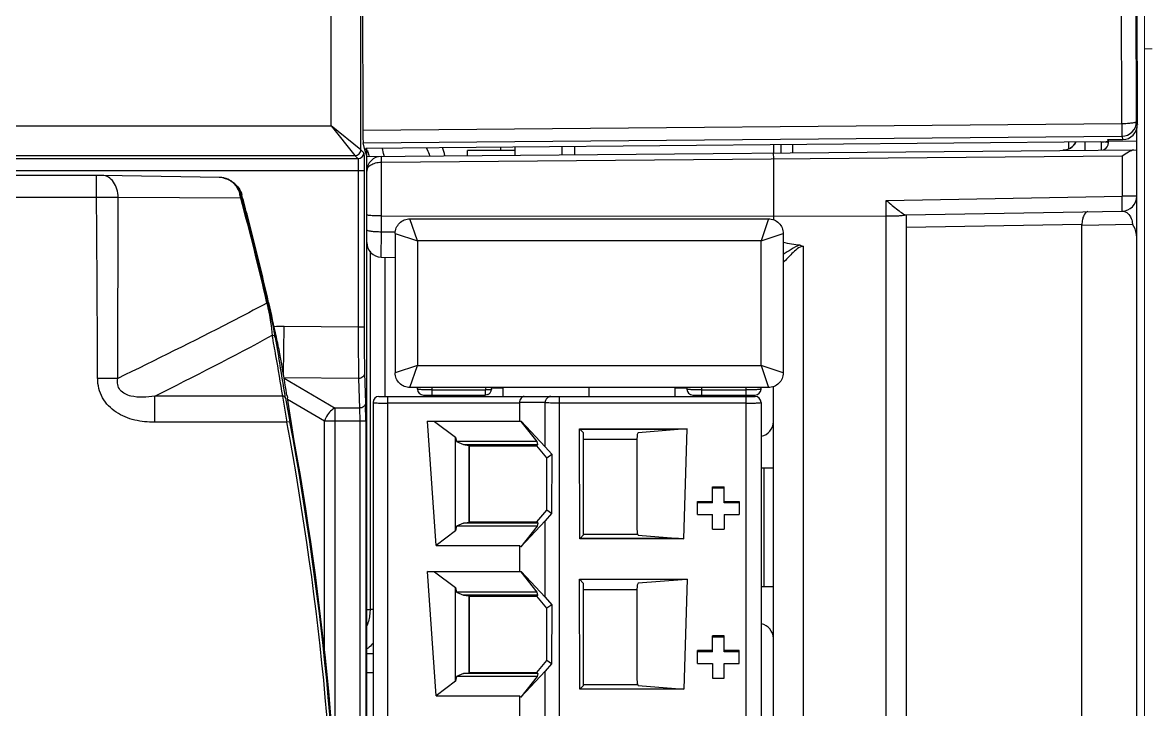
# Model space of a CAD drawing. Header units: inches. Extents: x 0 to 316, y -1 to 150.
# Drawn here: x 251.845 to 252.2195, y 27.6149 to 27.8436 of the extents above; entities that cross this region are included whole.
import ezdxf
from ezdxf.enums import TextEntityAlignment as Align

# ---------------------------------------------------------------- set-up
doc = ezdxf.new("R2010")
doc.units = ezdxf.units.IN
doc.header["$MEASUREMENT"] = 0
doc.linetypes.add('DASHED', pattern=[0.75, 0.5, -0.25])
doc.styles.add('Calibri', font='calibri.ttf')

# ---------------------------------------------------------------- blocks, each defined once
blk = doc.blocks.new('AB 5069-L320ERM')
at = {"color": 7, "linetype": 'Continuous'}
for p, q in [((2.2331, 0.9025), (2.2331, 1.9308)), ((2.2646, 0.8773), (2.2646, 1.8993)), ((2.2662, 1.1815), (2.2669, 0.8981)), ((3.0738, 0.9052), (3.0731, 1.1815)), ((3.0895, 0.9074), (3.0888, 1.1837)), ((3.0904, 0.904), (3.0898, 1.1438)), ((0.0062, 0.9025), (2.2331, 0.9025)), ((2.2646, 0.8773), (2.2331, 0.9025)), ((2.2331, 0.9025), (2.2583, 0.871)), ((2.2669, 0.8981), (3.0738, 0.9052)), ((3.0738, 0.9052), (3.0739, 0.8917)), ((3.0895, 0.9074), (3.0904, 0.904)), ((3.0898, -0.0313), (3.0898, 0.9009)), ((2.2671, 0.8846), (3.0739, 0.8917)), ((3.0516, 0.8856), (2.2701, 0.8787)), ((3.0175, 0.8781), (3.0175, 0.8853)), ((3.0521, 0.8859), (3.052, 0.877)), ((3.059, 0.888), (3.0748, 0.8881)), ((3.0594, 0.8863), (3.059, 0.888)), ((3.0598, 0.8848), (3.0598, 0.888)), ((3.0898, 0.8862), (3.0598, 0.886)), ((3.0739, 0.8917), (3.0748, 0.8881)), ((2.2646, 0.8773), (2.2678, 0.8741)), ((2.2693, 0.8758), (2.2671, 0.8846)), ((2.2693, 0.8758), (2.2701, 0.8787)), ((2.2693, 0.8758), (2.2709, 0.8696)), ((2.2706, 0.8787), (2.2706, 0.8705)), ((2.2707, 0.8702), (3.0898, 0.8773)), ((2.4285, 0.8765), (2.3781, 0.8765)), ((2.3781, 0.8711), (2.3781, 0.8765)), ((2.4131, 0.88), (2.4131, 0.8765)), ((2.4288, 0.8715), (2.4288, 0.8801)), ((2.4784, 0.8806), (2.4784, 0.872)), ((2.4918, 0.8807), (2.4918, 0.8721)), ((2.7032, 0.8739), (2.7033, 0.8676)), ((2.7033, 0.8826), (2.7033, 0.8739)), ((2.7118, 0.874), (2.7118, 0.8826)), ((2.7242, 0.8741), (2.7242, 0.8828)), ((0.0377, 0.871), (2.2583, 0.871)), ((0.8362, 0.8678), (2.2615, 0.8678)), ((2.2583, 0.871), (2.2615, 0.8678)), ((2.2709, 0.8552), (2.2709, 0.8696)), ((2.2865, 0.864), (3.0743, 0.8709)), ((2.2865, 0.864), (2.2865, 0.8703)), ((2.2865, 0.7901), (2.2865, 0.864)), ((2.7033, 0.8676), (2.7033, 0.8028)), ((3.0743, 0.8709), (3.0743, 0.8277)), ((0.8362, 0.8552), (2.2682, 0.8552)), ((1.9836, 0.8264), (1.9836, 0.85)), ((2.1146, 0.8476), (1.9898, 0.8499)), ((2.2619, 0.8552), (2.2619, 0.6886)), ((2.2682, 0.8552), (2.2682, 0.6886)), ((2.2709, -1.9055), (2.2709, 0.8545)), ((2.1297, 0.8418), (2.1283, 0.8429)), ((1.9836, 0.8264), (0.024, 0.8264)), ((2.0062, 0.6341), (2.0065, 0.8264)), ((2.137, 0.8258), (2.0065, 0.8264)), ((2.1367, 0.8303), (2.1358, 0.8303)), ((2.1367, 0.8303), (2.1382, 0.8291)), ((2.1377, 0.8264), (2.137, 0.8258)), ((2.8234, 0.8234), (3.0743, 0.8277)), ((3.0898, 0.8277), (3.0743, 0.8277)), ((2.8234, -1.9213), (2.8234, 0.8234)), ((2.1444, 0.8058), (2.1443, 0.8062)), ((2.2865, 0.8069), (2.7033, 0.8066)), ((2.3169, 0.8038), (2.698, 0.8038)), ((2.3248, 0.7802), (2.3169, 0.8038)), ((2.698, 0.8038), (2.6902, 0.7802)), ((2.7033, 0.8066), (2.8234, 0.8068)), ((2.8442, 0.808), (3.0743, 0.812)), ((2.845, -1.9129), (2.845, 0.808)), ((2.2863, 0.7629), (2.2865, 0.7901)), ((2.2865, 0.7901), (2.3015, 0.7898)), ((3.0314, 0.7977), (2.845, 0.7944)), ((3.0314, 0.7972), (3.0852, 0.7982)), ((3.0314, 0.0051), (3.0314, 0.7977)), ((2.3012, 0.788), (2.3012, 0.64)), ((2.3012, 0.788), (2.3248, 0.7802)), ((2.6902, 0.7802), (2.3248, 0.7802)), ((2.3248, 0.7802), (2.3248, 0.6479)), ((2.6902, 0.7802), (2.7138, 0.788)), ((2.6902, 0.6479), (2.6902, 0.7802)), ((2.7138, 0.788), (2.7138, 0.64)), ((2.2744, 0.7694), (2.2744, 0.3883)), ((2.7354, -1.9229), (2.7354, 0.7743)), ((2.2863, 0.7629), (2.3012, 0.7627)), ((2.2901, 0.7629), (2.2901, 0.6148)), ((2.1657, 0.7147), (2.1648, 0.7142)), ((2.1824, 0.6382), (2.183, 0.6894)), ((2.2619, 0.6886), (2.183, 0.6894)), ((2.2682, 0.6886), (2.2619, 0.6886)), ((2.1735, 0.6777), (2.1767, 0.6598)), ((2.1767, 0.6598), (2.1774, 0.6558)), ((2.3248, 0.6479), (2.3012, 0.64)), ((2.3169, 0.6243), (2.3248, 0.6479)), ((2.3248, 0.6479), (2.6902, 0.6479)), ((2.6902, 0.6479), (2.698, 0.6243)), ((2.7138, 0.64), (2.6902, 0.6479)), ((2.0062, 0.6341), (1.9848, 0.634)), ((2.2623, 0.634), (2.183, 0.6348)), ((2.1831, 0.6344), (2.2374, 0.6025)), ((2.2687, 0.6395), (2.2696, 0.608)), ((2.2623, 0.634), (2.2633, 0.6025)), ((2.698, 0.6243), (2.3169, 0.6243)), ((2.3248, 0.6227), (2.3248, 0.6243)), ((2.3406, 0.6164), (2.3406, 0.6243)), ((2.4035, 0.6226), (2.4039, 0.6243)), ((2.6114, 0.6243), (2.6114, 0.6227)), ((2.6272, 0.6164), (2.6272, 0.6243)), ((2.6744, 0.6164), (2.6744, 0.6243)), ((2.6902, 0.6227), (2.6902, 0.6243)), ((2.7033, -0.7276), (2.7033, 0.6252)), ((2.1815, 0.6152), (2.0454, 0.6152)), ((2.0454, 0.5874), (2.0454, 0.6152)), ((2.1815, 0.6152), (2.1861, 0.5874)), ((2.1846, 0.613), (2.1891, 0.5879)), ((2.1862, 0.6159), (2.1866, 0.6133)), ((2.1868, 0.612), (2.2261, 0.5889)), ((2.2839, 0.6148), (2.6839, 0.6148)), ((2.2933, -0.051), (2.2933, 0.6148)), ((2.3311, 0.6164), (2.3972, 0.6164)), ((2.3392, 0.6164), (2.3392, 0.6148)), ((2.3406, 0.6218), (2.3972, 0.6218)), ((2.355, 0.6164), (2.355, 0.6148)), ((2.3972, 0.6164), (2.3972, 0.6218)), ((2.4759, -0.051), (2.4759, 0.6148)), ((2.6177, 0.6164), (2.6839, 0.6164)), ((2.6272, 0.6218), (2.6744, 0.6218)), ((2.6744, -0.051), (2.6744, 0.6148)), ((2.2633, 0.6025), (2.2374, 0.6025)), ((2.2375, 0.5889), (2.2374, 0.6025)), ((2.2633, 0.6025), (2.2634, 0.5889)), ((2.2696, 0.608), (2.2697, 0.603)), ((2.2776, 0.6085), (2.2776, -0.0447)), ((2.4335, 0.6076), (2.2933, 0.6076)), ((2.4607, 0.6083), (2.4335, 0.6083)), ((2.4335, 0.6076), (2.4335, 0.5886)), ((2.4607, 0.5613), (2.4607, 0.6083)), ((2.6744, 0.6076), (2.4759, 0.6076)), ((2.6902, 0.6085), (2.6902, -0.0447)), ((2.1861, 0.5874), (2.0454, 0.5874)), ((2.1891, 0.5879), (2.1861, 0.5874)), ((2.2261, 0.5889), (2.2698, 0.5889)), ((2.2261, 0.3383), (2.2261, 0.5889)), ((2.2375, 0.203), (2.2375, 0.5889)), ((2.2634, 0.5889), (2.2634, -0.5697)), ((2.2698, 0.5889), (2.2698, -0.5697)), ((2.3357, 0.5886), (2.4335, 0.5886)), ((2.3431, 0.5884), (2.3357, 0.5886)), ((2.3446, 0.4565), (2.3357, 0.5886)), ((2.435, 0.5884), (2.3431, 0.5884)), ((2.3431, 0.5884), (2.3652, 0.5717)), ((2.4335, 0.5886), (2.4351, 0.5887)), ((2.4351, 0.5887), (2.435, 0.5884)), ((2.452, 0.5668), (2.435, 0.5884)), ((2.4351, 0.5887), (2.4607, 0.5613)), ((2.1942, 0.5657), (2.1923, 0.5769)), ((2.4972, 0.5804), (2.6116, 0.5804)), ((2.4972, 0.5804), (2.5016, 0.5761)), ((2.4975, 0.4636), (2.4972, 0.5804)), ((2.4975, 0.5801), (2.5999, 0.5801)), ((2.5016, 0.4676), (2.5016, 0.5761)), ((2.6062, 0.58), (2.5596, 0.5762)), ((2.6062, 0.58), (2.5999, 0.5801)), ((2.6116, 0.5804), (2.6062, 0.58)), ((2.6062, 0.58), (2.6062, 0.58)), ((2.6081, 0.4636), (2.6116, 0.5804)), ((2.3652, 0.472), (2.3652, 0.5717)), ((2.3652, 0.5717), (2.3664, 0.5668)), ((2.452, 0.5668), (2.3664, 0.5668)), ((2.3664, 0.5668), (2.3739, 0.5636)), ((2.3739, 0.5636), (2.3785, 0.5636)), ((2.3739, 0.5636), (2.3796, 0.5627)), ((2.3785, 0.5636), (2.4528, 0.5636)), ((2.3796, 0.5627), (2.3801, 0.5623)), ((2.3796, 0.5627), (2.3796, 0.481)), ((2.3801, 0.5623), (2.4517, 0.5623)), ((2.3801, 0.4814), (2.3801, 0.5623)), ((2.4517, 0.5623), (2.4528, 0.5636)), ((2.4625, 0.5496), (2.4517, 0.5623)), ((2.4528, 0.5636), (2.452, 0.5668)), ((2.5583, 0.5691), (2.5016, 0.5691)), ((2.5583, 0.5699), (2.5583, 0.4738)), ((2.4607, 0.5613), (2.4676, 0.5534)), ((2.4625, 0.5496), (2.4676, 0.5534)), ((2.4676, 0.5534), (2.4675, 0.4904)), ((2.4625, 0.4941), (2.4625, 0.5496)), ((2.6385, 0.5189), (2.6511, 0.5189)), ((2.6385, 0.5017), (2.6385, 0.5189)), ((2.6511, 0.5173), (2.6385, 0.5173)), ((2.6511, 0.5017), (2.6511, 0.5189)), ((2.6228, 0.5033), (2.6385, 0.5033)), ((2.6228, 0.4893), (2.6228, 0.5033)), ((2.6511, 0.5033), (2.6669, 0.5033)), ((2.6669, 0.5033), (2.6669, 0.4893)), ((2.4517, 0.4814), (2.4625, 0.4941)), ((2.4675, 0.4904), (2.4625, 0.4941)), ((2.6385, 0.5017), (2.6228, 0.5017)), ((2.6669, 0.5017), (2.6511, 0.5017)), ((2.3739, 0.4801), (2.3664, 0.4769)), ((2.3739, 0.4801), (2.3796, 0.481)), ((2.4528, 0.4801), (2.3739, 0.4801)), ((2.3796, 0.481), (2.3801, 0.4814)), ((2.3801, 0.4814), (2.4517, 0.4814)), ((2.4347, 0.4549), (2.4607, 0.4827)), ((2.4517, 0.4814), (2.4528, 0.4801)), ((2.4528, 0.4801), (2.452, 0.4769)), ((2.4675, 0.4904), (2.4607, 0.4827)), ((2.4607, 0.4013), (2.4607, 0.4827)), ((2.6228, 0.4893), (2.6385, 0.4893)), ((2.6385, 0.4737), (2.6385, 0.4893)), ((2.6511, 0.4893), (2.6669, 0.4893)), ((2.6511, 0.4893), (2.6511, 0.4737)), ((2.3652, 0.472), (2.3446, 0.4565)), ((2.3664, 0.4769), (2.3652, 0.472)), ((2.452, 0.4769), (2.3664, 0.4769)), ((2.452, 0.4769), (2.4347, 0.4549)), ((2.5016, 0.4676), (2.4975, 0.4636)), ((2.5016, 0.4684), (2.559, 0.4684)), ((2.5596, 0.4675), (2.6081, 0.4636)), ((2.6385, 0.4737), (2.6511, 0.4737)), ((2.3446, 0.4565), (2.4335, 0.4565)), ((2.4347, 0.4549), (2.4335, 0.4565)), ((2.4335, 0.4565), (2.4335, 0.4286)), ((2.6081, 0.4636), (2.4975, 0.4636)), ((2.4979, 0.464), (2.6003, 0.464)), ((2.3357, 0.4286), (2.4335, 0.4286)), ((2.3431, 0.4284), (2.3357, 0.4286)), ((2.3446, 0.2965), (2.3357, 0.4286)), ((2.435, 0.4284), (2.3431, 0.4284)), ((2.3431, 0.4284), (2.3652, 0.4117)), ((2.4335, 0.4286), (2.4351, 0.4287)), ((2.4351, 0.4287), (2.435, 0.4284)), ((2.452, 0.4068), (2.435, 0.4284)), ((2.4351, 0.4287), (2.4607, 0.4013)), ((2.4972, 0.4204), (2.6116, 0.4204)), ((2.4972, 0.4204), (2.5016, 0.4161)), ((2.4975, 0.3036), (2.4972, 0.4204)), ((2.5999, 0.4201), (2.4975, 0.4201)), ((2.6062, 0.42), (2.5596, 0.4162)), ((2.6062, 0.42), (2.5999, 0.4201)), ((2.6116, 0.4204), (2.6062, 0.42)), ((2.6062, 0.42), (2.6062, 0.42)), ((2.6116, 0.4204), (2.6081, 0.3036)), ((2.3652, 0.4117), (2.3664, 0.4068)), ((2.3652, 0.312), (2.3652, 0.4117)), ((2.452, 0.4068), (2.3664, 0.4068)), ((2.3664, 0.4068), (2.3739, 0.4036)), ((2.4528, 0.4036), (2.452, 0.4068)), ((2.5016, 0.3076), (2.5016, 0.4161)), ((2.5583, 0.4091), (2.5016, 0.4091)), ((2.5583, 0.4099), (2.5583, 0.3138)), ((2.3785, 0.4036), (2.3739, 0.4036)), ((2.3739, 0.4036), (2.3796, 0.4027)), ((2.4528, 0.4036), (2.3785, 0.4036)), ((2.3796, 0.4027), (2.3801, 0.4023)), ((2.3796, 0.4027), (2.3796, 0.321)), ((2.3801, 0.4023), (2.4517, 0.4023)), ((2.3801, 0.3214), (2.3801, 0.4023)), ((2.4517, 0.4023), (2.4528, 0.4036)), ((2.4625, 0.3896), (2.4517, 0.4023)), ((2.4607, 0.4013), (2.4676, 0.3934)), ((2.2709, 0.3883), (2.2744, 0.3883)), ((2.2776, 0.3883), (2.2744, 0.3883)), ((2.4676, 0.3934), (2.4625, 0.3896)), ((2.4625, 0.3341), (2.4625, 0.3896)), ((2.4676, 0.3934), (2.4675, 0.3304)), ((2.6511, 0.3604), (2.6385, 0.3604)), ((2.6385, 0.3433), (2.6385, 0.3604)), ((2.6511, 0.3433), (2.6511, 0.3604)), ((2.6511, 0.3589), (2.6385, 0.3589)), ((2.2776, 0.341), (2.2709, 0.341)), ((2.6385, 0.3448), (2.6228, 0.3448)), ((2.6228, 0.3308), (2.6228, 0.3448)), ((2.6385, 0.3433), (2.6228, 0.3433)), ((2.6669, 0.3448), (2.6511, 0.3448)), ((2.6669, 0.3433), (2.6511, 0.3433)), ((2.6669, 0.3308), (2.6669, 0.3448)), ((2.4517, 0.3214), (2.4625, 0.3341)), ((2.4675, 0.3304), (2.4607, 0.3227)), ((2.4675, 0.3304), (2.4625, 0.3341)), ((2.6228, 0.3308), (2.6385, 0.3308)), ((2.6385, 0.3308), (2.6385, 0.3152)), ((2.6511, 0.3308), (2.6669, 0.3308)), ((2.6511, 0.3152), (2.6511, 0.3308)), ((2.2776, 0.3211), (2.2709, 0.3211)), ((2.3652, 0.312), (2.3446, 0.2965)), ((2.3664, 0.3169), (2.3652, 0.312)), ((2.3739, 0.3201), (2.3664, 0.3169)), ((2.452, 0.3169), (2.3664, 0.3169)), ((2.3739, 0.3201), (2.3796, 0.321)), ((2.4528, 0.3201), (2.3739, 0.3201)), ((2.3796, 0.321), (2.3801, 0.3214)), ((2.3801, 0.3214), (2.4517, 0.3214)), ((2.4347, 0.2949), (2.4607, 0.3227)), ((2.452, 0.3169), (2.4347, 0.2949)), ((2.4517, 0.3214), (2.4528, 0.3201)), ((2.4528, 0.3201), (2.452, 0.3169)), ((2.4607, 0.2413), (2.4607, 0.3227)), ((2.6385, 0.3152), (2.6511, 0.3152)), ((2.5016, 0.3076), (2.4975, 0.3036)), ((2.6081, 0.3036), (2.4975, 0.3036)), ((2.4979, 0.304), (2.6003, 0.304)), ((2.5016, 0.3084), (2.559, 0.3084)), ((2.5596, 0.3075), (2.6081, 0.3036)), ((2.3446, 0.2965), (2.4335, 0.2965)), ((2.4347, 0.2949), (2.4335, 0.2965)), ((2.4335, 0.2965), (2.4335, 0.2686))]:
    blk.add_line(p, q, dxfattribs=at)
at = {"color": 6, "linetype": 'Continuous'}
for p, q in [((2.4035, 0.624), (2.4038, 0.624)), ((2.4038, 0.624), (2.4161, 0.6242)), ((2.4161, 0.6148), (2.4161, 0.6243)), ((2.5075, 0.6148), (2.5075, 0.6243)), ((2.5988, 0.6148), (2.5988, 0.6243)), ((2.5988, 0.6242), (2.6114, 0.624)), ((2.3816, 0.6164), (2.3816, 0.6148)), ((2.6334, 0.6164), (2.6334, 0.6148))]:
    blk.add_line(p, q, dxfattribs=at)
at = {"color": 3, "linetype": 'Continuous'}
for p, q in [((2.6902, 0.5389), (2.7033, 0.5389)), ((2.6932, 0.5389), (2.6932, 0.4129)), ((2.6902, 0.4129), (2.7033, 0.4129))]:
    blk.add_line(p, q, dxfattribs=at)
at = {"color": 7, "linetype": 'Continuous'}
for points in [[(3.0251, 0.8854), (3.0247, 0.8846), (3.0238, 0.8832), (3.0229, 0.882), (3.0218, 0.8809), (3.0206, 0.8799), (3.0194, 0.879), (3.0181, 0.8783), (3.0167, 0.8777), (3.0154, 0.8772), (3.0141, 0.8769), (3.0129, 0.8767), (3.0117, 0.8767), (3.0114, 0.8767)], [(1.9898, 0.8499), (1.9882, 0.85), (1.9851, 0.85), (0.024, 0.85)]]:
    blk.add_lwpolyline(points, dxfattribs=at)
for centre, radius, start, end in [((3.0738, 0.9074), 0.0158, 270.5176, 359.8515), ((3.011, 0.8924), 0.0157, 270.5, 333.4142), ((2.2583, 0.8773), 0.0063, 269.9995, 0.0005), ((2.2615, 0.8741), 0.0063, 270.0033, 359.9967), ((2.2312, 0.8614), 0.0589, 9.59, 17.3156), ((2.3033, 0.861), 0.0517, 11.0196, 20.9995), ((3.052, 0.8848), 0.00787, 290.3053, 0), ((2.2866, 0.8545), 0.0157, 90.5, 180), ((2.2289, 0.861), 0.0613, 8.978, 9.6541), ((2.1142, 0.8245), 0.0232, 52.5019, 90.3772), ((2.1142, 0.8259), 0.0218, 77.7444, 88.8944), ((2.1138, 0.8253), 0.0224, 47.9082, 60.3974), ((2.1142, 0.8244), 0.0232, 49.8829, 52.5221), ((2.1137, 0.8252), 0.0226, 46.2403, 47.9125), ((2.1149, 0.8225), 0.0243, 52.504, 54.0835), ((2.114, 0.8242), 0.0235, 14.8986, 49.8032), ((2.1134, 0.8249), 0.0231, 36.0337, 46.2121), ((-75.3913, 0.2681), 77.3769, 0.270913, 0.413369), ((2.0123, -3.9604), 4.7869, 90.0691, 90.3424), ((1.8341, 0.7529), 0.3115, 13.5343, 14.3926), ((3.196, 1.1124), 1.0963, 194.9126, 195.1253), ((-0.8838, 0.0122), 3.1284, 12.9678, 15.0746), ((-0.8769, 0.0118), 3.1227, 13.0086, 15.1214), ((-0.8771, 0.0131), 3.1237, 14.6999, 15.1421), ((3.074, 0.8277), 0.0157, 271, 0), ((-0.9469, 0.0023), 3.194, 12.8918, 14.5708), ((2.2866, 0.7787), 0.0157, 180, 269), ((-0.9537, 0.0007), 3.2011, 12.2162, 12.8922), ((2.1817, 0.5767), 0.1126, 89.3561, 94.8058), ((0.111, 4.5075), 4.3465, 296.4277, 298.2823), ((-0.9594, 0.1076), 3.1817, 9.96, 10.3607), ((-0.956, 0.0002), 3.2034, 11.8901, 12.2163), ((-0.9613, 0.1045), 3.1887, 9.2299, 10.0363), ((-0.9614, 0.1073), 3.1838, 9.1798, 9.96), ((-0.9614, 0.1045), 3.1869, 9.1816, 9.9618), ((2.3311, 0.6227), 0.0063, 180, 270), ((2.41, 0.6216), 0.0128, 167.8405, 179.0765), ((2.3972, 0.6227), 0.00631, 346.8086, 359.1045), ((2.6177, 0.6227), 0.0063, 180, 270), ((2.6839, 0.6227), 0.0063, 270, 0), ((-0.9631, 0.1042), 3.1906, 8.5201, 9.1824), ((2.2839, 0.6085), 0.0063, 90, 180), ((2.3973, 0.6226), 0.00625, 292.3762, 295.7022), ((2.3972, 0.6227), 0.0063, 295.7016, 298.703), ((2.3972, 0.6227), 0.00635, 298.7236, 314.7415), ((2.3972, 0.6227), 0.00631, 314.8109, 321.9404), ((2.3972, 0.6227), 0.00634, 321.9409, 337.1631), ((2.3972, 0.6227), 0.0063, 337.2473, 346.8159), ((2.6839, 0.6085), 0.0063, 0, 90), ((1.3266, 0.59), 0.9432, 359.9332, 0.789), ((2.387, 0.6073), 0.0465, 0.4038, 1.2026), ((-0.9525, 0), 3.193, 349.4001, 10.5999), ((-0.9525, 0), 3.1962, 349.4002, 10.5998), ((2.6876, 0.5881), 0.0157, 279.9106, 0), ((-0.9521, 0), 3.1968, 349.8068, 10.1932), ((2.6003, 0.7947), 0.3307, 269.99, 270.4004), ((2.6876, 0.3575), 0.0157, 0, 80.0894), ((2.6003, 0.6347), 0.3307, 269.99, 270.4004)]:
    blk.add_arc(centre, radius, start, end, dxfattribs=at)
at = {"color": 6, "linetype": 'Continuous'}
for centre, start, end in [((2.3689, 0.6187), 321.353, 337.8052), ((2.6461, 0.6187), 202.1948, 218.647)]:
    blk.add_arc(centre, 0.0063, start, end, dxfattribs=at)
at = {"color": 7, "linetype": 'Continuous'}
for centre, major_axis, ratio, start_param, end_param in [((2.2671, 0.9003), (0, 0.0157), 0.017454, -4.572552, -3.211249), ((3.0746, 0.904), (-0.0024, 0.0158), 0.9874, -3.279029, -1.718176), ((3.0516, 0.8862), (0.00787, 0.00007), 0.071312, -1.570873, -0.002034), ((2.5596, 0.5699), (0, 0.0063), 0.212557, 0.017453, 1.570796), ((2.5596, 0.4738), (0, 0.0063), 0.212557, 1.570796, 3.124139), ((2.5596, 0.4099), (0, 0.0063), 0.212557, 0.017453, 1.570796), ((2.5596, 0.3138), (0, 0.0063), 0.212557, 1.570796, 3.124139)]:
    blk.add_ellipse(centre, major_axis=major_axis, ratio=ratio, start_param=start_param, end_param=end_param, dxfattribs=at)
for points, knots in [([(3.0738, 0.9052), (3.0758, 0.9052), (3.0795, 0.9053), (3.0843, 0.9057), (3.0875, 0.9063), (3.089, 0.9068), (3.0895, 0.9072), (3.0895, 0.9074)], [0, 0, 0, 0, 0.369952, 0.686053, 0.90326, 0.966027, 1, 1, 1, 1]), ([(3.0345, 0.8857), (3.0345, 0.8846), (3.0346, 0.8826), (3.0346, 0.8801), (3.0345, 0.8785), (3.0346, 0.8776), (3.0345, 0.8772), (3.0345, 0.8768), (3.0344, 0.8768)], [0, 0, 0, 0, 0.371617, 0.697826, 0.824972, 0.920349, 0.979355, 1, 1, 1, 1]), ([(3.0557, 0.8858), (3.0567, 0.8857), (3.0581, 0.8856), (3.0594, 0.8852), (3.0598, 0.885), (3.0598, 0.8848)], [0, 0, 0, 0, 0.706545, 0.907647, 1, 1, 1, 1]), ([(2.2678, 0.8741), (2.2679, 0.874), (2.2678, 0.8734), (2.268, 0.8724), (2.268, 0.8706), (2.2681, 0.8683), (2.2681, 0.8655), (2.2682, 0.8611), (2.2682, 0.8576), (2.2682, 0.8552)], [0, 0, 0, 0, 0.022484, 0.081439, 0.174955, 0.299289, 0.449975, 0.621467, 1, 1, 1, 1]), ([(2.2716, 0.8766), (2.2718, 0.8761), (2.2725, 0.874), (2.2731, 0.8719), (2.2734, 0.8702)], [0, 0, 0, 0, 0.244575, 1, 1, 1, 1]), ([(2.334, 0.8795), (2.3344, 0.8788), (2.336, 0.8761), (2.3372, 0.8731), (2.3378, 0.8708)], [0, 0, 0, 0, 0.245504, 1, 1, 1, 1]), ([(3.0743, 0.8709), (3.0765, 0.8723), (3.0797, 0.8744), (3.0838, 0.8765), (3.0858, 0.8773), (3.0868, 0.8773)], [0, 0, 0, 0, 0.555739, 0.80231, 1, 1, 1, 1]), ([(2.2615, 0.8678), (2.2616, 0.8678), (2.2616, 0.8673), (2.2617, 0.8667), (2.2617, 0.8655), (2.2618, 0.8632), (2.2618, 0.8598), (2.2619, 0.8568), (2.2619, 0.8552)], [0, 0, 0, 0, 0.022748, 0.081734, 0.17525, 0.299562, 0.621604, 1, 1, 1, 1]), ([(2.2709, 0.8545), (2.2709, 0.8557), (2.2718, 0.8584), (2.2752, 0.8614), (2.2803, 0.8635), (2.2843, 0.864), (2.2865, 0.864)], [0, 0, 0, 0, 0.178092, 0.396632, 0.674684, 1, 1, 1, 1]), ([(2.0065, 0.8264), (2.0065, 0.8294), (2.0057, 0.8353), (2.0022, 0.8429), (1.9968, 0.8484), (1.992, 0.8499), (1.9898, 0.8499)], [0, 0, 0, 0, 0.285441, 0.551233, 0.787238, 1, 1, 1, 1]), ([(2.1297, 0.8418), (2.1317, 0.8403), (2.1353, 0.8364), (2.1375, 0.8316), (2.1382, 0.8291)], [0, 0, 0, 0, 0.488447, 1, 1, 1, 1]), ([(3.0743, 0.812), (3.0744, 0.812), (3.0743, 0.8126), (3.0744, 0.8133), (3.0744, 0.8149), (3.0744, 0.8167), (3.0744, 0.8191), (3.0744, 0.8228), (3.0743, 0.8257), (3.0743, 0.8277)], [0, 0, 0, 0, 0.019562, 0.076476, 0.168973, 0.293233, 0.444663, 0.617538, 1, 1, 1, 1]), ([(2.8234, 0.8234), (2.8255, 0.8216), (2.8296, 0.8182), (2.8353, 0.8135), (2.8397, 0.8102), (2.8426, 0.8084), (2.8438, 0.8079), (2.8443, 0.8079)], [0, 0, 0, 0, 0.313379, 0.607964, 0.85437, 0.94365, 1, 1, 1, 1]), ([(2.2865, 0.8069), (2.2845, 0.8069), (2.2808, 0.8069), (2.2764, 0.8071), (2.2737, 0.8073), (2.2722, 0.8075), (2.2714, 0.8077), (2.2709, 0.8078), (2.2709, 0.808)], [0, 0, 0, 0, 0.380927, 0.703221, 0.826734, 0.918994, 0.976669, 1, 1, 1, 1]), ([(2.3012, 0.788), (2.3012, 0.7901), (2.302, 0.7942), (2.3055, 0.7995), (2.3107, 0.803), (2.3149, 0.8038), (2.3169, 0.8038)], [0, 0, 0, 0, 0.249992, 0.5, 0.750008, 1, 1, 1, 1]), ([(2.698, 0.8038), (2.7001, 0.8038), (2.7042, 0.803), (2.7095, 0.7995), (2.713, 0.7942), (2.7138, 0.7901), (2.7138, 0.788)], [0, 0, 0, 0, 0.249992, 0.5, 0.750008, 1, 1, 1, 1]), ([(2.8234, 0.8068), (2.8278, 0.8068), (2.8338, 0.8069), (2.8408, 0.8074), (2.8434, 0.8077), (2.8443, 0.8079)], [0, 0, 0, 0, 0.631284, 0.860961, 1, 1, 1, 1]), ([(3.0378, 0.8114), (3.0358, 0.8113), (3.0332, 0.8077), (3.0319, 0.8027), (3.0314, 0.7991), (3.0314, 0.7972)], [0, 0, 0, 0, 0.356014, 0.649888, 1, 1, 1, 1]), ([(3.0743, 0.812), (3.0765, 0.812), (3.0828, 0.8091), (3.0849, 0.8022), (3.0852, 0.7982)], [0, 0, 0, 0, 0.351418, 1, 1, 1, 1]), ([(2.2709, 0.7922), (2.2709, 0.7918), (2.273, 0.7911), (2.2758, 0.7906), (2.2809, 0.7902), (2.2845, 0.7901), (2.2865, 0.7901)], [0, 0, 0, 0, 0.090768, 0.306651, 0.625609, 1, 1, 1, 1]), ([(3.0898, 0.7829), (3.0898, 0.7843), (3.0894, 0.7897), (3.0876, 0.7951), (3.0852, 0.7982)], [0, 0, 0, 0, 0.270148, 1, 1, 1, 1]), ([(2.7317, 0.7756), (2.7283, 0.7749), (2.7223, 0.7713), (2.7166, 0.7676), (2.7138, 0.7658)], [0, 0, 0, 0, 0.512444, 1, 1, 1, 1]), ([(2.7354, 0.7743), (2.7329, 0.7747), (2.7282, 0.7718), (2.7217, 0.7655), (2.7169, 0.7604), (2.7138, 0.7572)], [0, 0, 0, 0, 0.261443, 0.521036, 1, 1, 1, 1]), ([(2.1648, 0.7142), (2.1519, 0.7073), (2.0994, 0.6799), (2.0464, 0.6535), (2.0062, 0.6341)], [0, 0, 0, 0, 0.246746, 1, 1, 1, 1]), ([(2.1648, 0.7142), (2.1663, 0.7074), (2.1685, 0.696), (2.17, 0.6845), (2.1704, 0.6798)], [0, 0, 0, 0, 0.597382, 1, 1, 1, 1]), ([(2.1657, 0.7147), (2.1666, 0.7108), (2.1694, 0.6985), (2.1719, 0.6862), (2.1735, 0.6777)], [0, 0, 0, 0, 0.314634, 1, 1, 1, 1]), ([(2.2619, 0.6886), (2.2619, 0.6832), (2.2619, 0.665), (2.262, 0.6468), (2.2623, 0.634)], [0, 0, 0, 0, 0.298991, 1, 1, 1, 1]), ([(2.2682, 0.6886), (2.2682, 0.6837), (2.2682, 0.6673), (2.2683, 0.651), (2.2687, 0.6395)], [0, 0, 0, 0, 0.298987, 1, 1, 1, 1]), ([(2.1735, 0.6777), (2.1733, 0.6783), (2.1725, 0.6795), (2.1711, 0.6799), (2.1704, 0.6798)], [0, 0, 0, 0, 0.479748, 1, 1, 1, 1]), ([(2.0454, 0.6152), (2.0413, 0.6145), (2.0328, 0.6137), (2.022, 0.6144), (2.0138, 0.6172), (2.0084, 0.6212), (2.0055, 0.6274), (2.0058, 0.6319), (2.0062, 0.6341)], [0, 0, 0, 0, 0.246267, 0.49387, 0.619267, 0.746028, 0.873358, 1, 1, 1, 1]), ([(2.2687, 0.6395), (2.2686, 0.6381), (2.267, 0.635), (2.2639, 0.634), (2.2623, 0.634)], [0, 0, 0, 0, 0.474887, 1, 1, 1, 1]), ([(2.3169, 0.6243), (2.3149, 0.6243), (2.3107, 0.6251), (2.3055, 0.6286), (2.302, 0.6338), (2.3012, 0.638), (2.3012, 0.64)], [0, 0, 0, 0, 0.249992, 0.5, 0.750008, 1, 1, 1, 1]), ([(2.7138, 0.64), (2.7138, 0.638), (2.713, 0.6338), (2.7095, 0.6286), (2.7042, 0.6251), (2.7001, 0.6243), (2.698, 0.6243)], [0, 0, 0, 0, 0.249992, 0.5, 0.750008, 1, 1, 1, 1]), ([(2.0454, 0.5874), (2.0383, 0.5874), (2.024, 0.5888), (2.0039, 0.5967), (1.9883, 0.6124), (1.9848, 0.6269), (1.9848, 0.634)], [0, 0, 0, 0, 0.250918, 0.501377, 0.750786, 1, 1, 1, 1]), ([(2.3406, 0.6218), (2.3385, 0.6218), (2.3356, 0.6218), (2.3319, 0.6219), (2.3295, 0.622), (2.3276, 0.6222), (2.3262, 0.6223), (2.3253, 0.6225), (2.3249, 0.6226), (2.3248, 0.6226), (2.3248, 0.6227)], [0, 0, 0, 0, 0.381372, 0.553395, 0.704177, 0.827908, 0.92017, 0.977489, 0.992761, 1, 1, 1, 1]), ([(2.4035, 0.6226), (2.4035, 0.6225), (2.4034, 0.6224), (2.4028, 0.6221), (2.4015, 0.6219), (2.3995, 0.6218), (2.398, 0.6218), (2.3972, 0.6218)], [0, 0, 0, 0, 0.032479, 0.093488, 0.309352, 0.626777, 1, 1, 1, 1]), ([(2.6272, 0.6218), (2.6252, 0.6218), (2.6222, 0.6218), (2.6185, 0.6219), (2.6162, 0.622), (2.6142, 0.6222), (2.6128, 0.6223), (2.6119, 0.6225), (2.6115, 0.6226), (2.6114, 0.6226), (2.6114, 0.6227)], [0, 0, 0, 0, 0.381373, 0.553396, 0.704178, 0.827909, 0.92017, 0.977489, 0.992761, 1, 1, 1, 1]), ([(2.6902, 0.6227), (2.6902, 0.6226), (2.69, 0.6226), (2.6897, 0.6225), (2.6888, 0.6223), (2.6873, 0.6222), (2.6854, 0.622), (2.6831, 0.6219), (2.6793, 0.6218), (2.6764, 0.6218), (2.6744, 0.6218)], [0, 0, 0, 0, 0.007238, 0.022511, 0.079828, 0.172086, 0.295814, 0.446594, 0.618619, 1, 1, 1, 1]), ([(2.1846, 0.613), (2.1845, 0.6136), (2.1836, 0.6149), (2.1822, 0.6152), (2.1815, 0.6152)], [0, 0, 0, 0, 0.479648, 1, 1, 1, 1]), ([(2.4383, 0.6148), (2.4377, 0.6148), (2.4364, 0.6145), (2.4348, 0.6131), (2.4336, 0.6109), (2.4334, 0.6091), (2.4335, 0.6081)], [0, 0, 0, 0, 0.196338, 0.419304, 0.689066, 1, 1, 1, 1]), ([(2.4668, 0.6148), (2.4652, 0.6148), (2.4619, 0.6133), (2.4607, 0.6099), (2.4607, 0.6083)], [0, 0, 0, 0, 0.493777, 1, 1, 1, 1]), ([(2.2374, 0.6025), (2.2361, 0.602), (2.231, 0.5988), (2.2274, 0.5933), (2.2261, 0.5889)], [0, 0, 0, 0, 0.231285, 1, 1, 1, 1]), ([(2.2696, 0.608), (2.2696, 0.6066), (2.268, 0.6035), (2.2648, 0.6025), (2.2633, 0.6025)], [0, 0, 0, 0, 0.474887, 1, 1, 1, 1]), ([(2.2776, 0.6085), (2.2776, 0.6085), (2.2777, 0.6084), (2.2781, 0.6083), (2.2789, 0.6081), (2.2804, 0.608), (2.2823, 0.6079), (2.2847, 0.6078), (2.2884, 0.6077), (2.2913, 0.6076), (2.2933, 0.6076)], [0, 0, 0, 0, 0.007217, 0.022458, 0.079846, 0.172059, 0.295835, 0.446576, 0.618632, 1, 1, 1, 1]), ([(2.4759, 0.6076), (2.4742, 0.6076), (2.4711, 0.6077), (2.4667, 0.6078), (2.4633, 0.608), (2.4614, 0.6081), (2.4607, 0.6083)], [0, 0, 0, 0, 0.331778, 0.62875, 0.859635, 1, 1, 1, 1]), ([(2.6744, 0.6076), (2.6764, 0.6076), (2.6793, 0.6077), (2.6831, 0.6078), (2.6854, 0.6079), (2.6873, 0.608), (2.6888, 0.6081), (2.6897, 0.6083), (2.69, 0.6084), (2.6902, 0.6085), (2.6902, 0.6085)], [0, 0, 0, 0, 0.381319, 0.553368, 0.704118, 0.827912, 0.920142, 0.977541, 0.992783, 1, 1, 1, 1]), ([(2.2744, 0.3883), (2.2744, 0.3867), (2.2741, 0.3808), (2.2727, 0.3749), (2.271, 0.3709)], [0, 0, 0, 0, 0.258551, 1, 1, 1, 1]), ([(2.2777, 0.3523), (2.2771, 0.3517), (2.2751, 0.3495), (2.2728, 0.3476), (2.2709, 0.3463)], [0, 0, 0, 0, 0.254353, 1, 1, 1, 1])]:
    blk.add_open_spline(points, degree=3, knots=knots, dxfattribs=at)
for points in [[(2.1188, 0.8471), (2.1209, 0.8467), (2.123, 0.8459), (2.1249, 0.8448)], [(2.132, 0.8384), (2.1338, 0.836), (2.1351, 0.8332), (2.1358, 0.8303)], [(2.7317, 0.7756), (2.7257, 0.7764), (2.7197, 0.7773), (2.7138, 0.7785)], [(2.7317, 0.7756), (2.733, 0.7755), (2.7343, 0.775), (2.7354, 0.7743)], [(2.3996, 0.6169), (2.3989, 0.6165), (2.3981, 0.6164), (2.3972, 0.6164)]]:
    blk.add_open_spline(points, degree=3, dxfattribs=at)
blk = doc.blocks.new('AB 5069-Module Base')
at = {"color": 7, "linetype": 'Continuous', "lineweight": 0}
for p, q in [((0, -2.5441), (0, 1.5018)), ((0.01, 1.226), (0, 1.2262))]:
    blk.add_line(p, q, dxfattribs=at)
at = {"color": 3, "linetype": 'DASHED', "style": 'Calibri'}
blk.add_attdef('PARTNUMBER', text='', height=0.0625, dxfattribs=at).set_placement((0.4338, 1.9561), align=Align.MIDDLE_CENTER)

msp = doc.modelspace()

# ---------------------------------------------------------------- block references
at = {"xscale": 0.3130469466324831, "yscale": 0.3130469466324831, "zscale": 0.3130469466324831}
msp.add_blockref('AB 5069-L320ERM', (251.24872, 27.52664), dxfattribs=at)
at = {"color": 2, "linetype": 'DASHED', "xscale": 0.2504457935124523, "yscale": 0.2504457935124523, "zscale": 0.2504457935124523}
msp.add_blockref('AB 5069-Module Base', (252.21855, 27.5278), dxfattribs=at)

doc.saveas('drawing.dxf')
